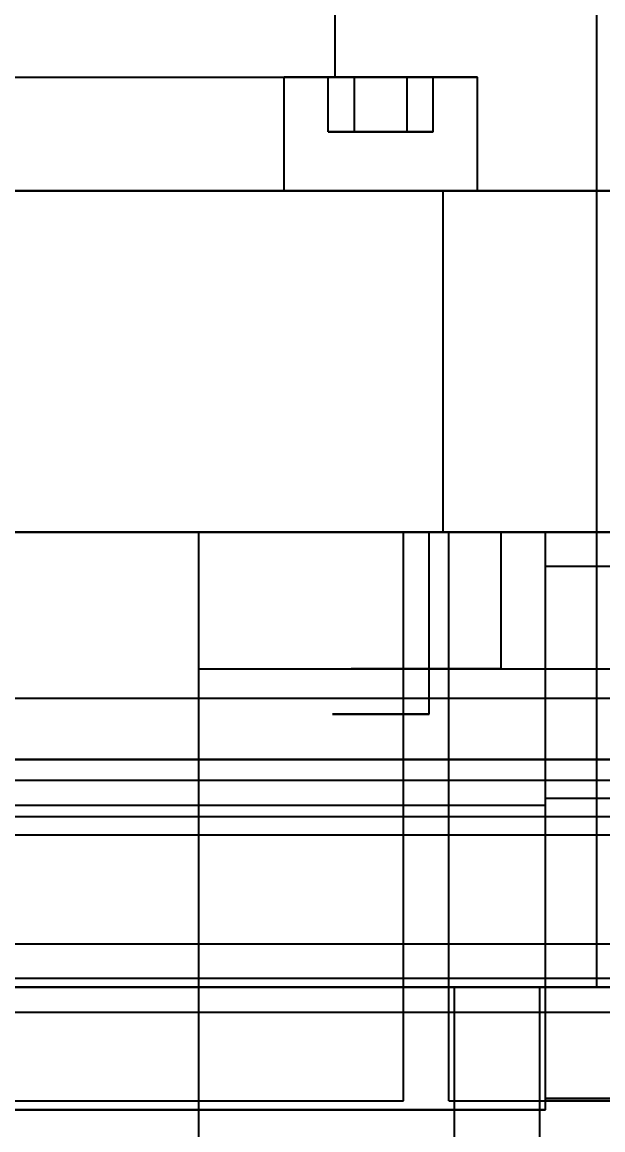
# Model space of a CAD drawing. Header units: millimetres. Extents: x -201 to 3037, y -406 to 3230.
# Drawn here: x 362.23 to 387.77, y 1355.73 to 1404.42 of the extents above; entities that cross this region are included whole.
import ezdxf

# ---------------------------------------------------------------- set-up
doc = ezdxf.new("R2010")
doc.units = ezdxf.units.MM
for name, color, linetype in [('DIM', 5, 'Continuous'), ('HIDDEN', 8, 'Continuous'), ('VISIBLE', 7, 'Continuous')]:
    doc.layers.add(name, color=color, linetype=linetype)
doc.styles.add('OpenSansCondensed-Light', font='OpenSansCondensed-Light.ttf')
doc.dimstyles.new('EZDXF', dxfattribs={"dimtxt": 0.25, "dimasz": 0.175, "dimexe": 0.375, "dimexo": 0.125, "dimgap": 0.1, "dimtad": 1, "dimlfac": 100, "dimzin": 12, "dimdsep": 46, "dimtxsty": 'OpenSansCondensed-Light', "dimblk": 'ARCHTICK', "dimcen": 2.5, "dimazin": 3, "dimtfac": 0.5, "dimtmove": 2, "dimatfit": 3})

# ---------------------------------------------------------------- blocks, each defined once
blk = doc.blocks.new('_ARCHTICK')
at = {"color": 0, "linetype": 'BYBLOCK', "const_width": 0.15}
blk.add_lwpolyline([(-0.5, -0.5), (0.5, 0.5)], dxfattribs=at)

msp = doc.modelspace()

# ---------------------------------------------------------------- linework, layer by layer
at = {"layer": 'HIDDEN'}
for points in [[(387.5, 1382), (387.5, 1442)], [(387.5, 1362), (387.5, 1442)], [(376, 1402), (376, 1435)], [(376, 1402), (376, 1435)], [(344, 1402), (376, 1402)], [(351.969, 1402), (376, 1402)], [(382.25, 1402), (382.143, 1402), (381.829, 1402), (381.323, 1402), (380.65, 1402), (379.844, 1402), (378.946, 1402), (378, 1402), (377.054, 1402), (376.156, 1402), (375.35, 1402), (374.677, 1402), (374.171, 1402), (373.857, 1402), (373.75, 1402)], [(382.25, 1402), (382.143, 1402), (381.829, 1402), (381.323, 1402), (380.65, 1402), (379.844, 1402), (378.946, 1402), (378, 1402), (377.054, 1402), (376.156, 1402), (375.35, 1402), (374.677, 1402), (374.171, 1402), (373.857, 1402), (373.75, 1402)], [(373.75, 1402), (373.857, 1402), (374.171, 1402), (374.677, 1402), (375.35, 1402), (376.156, 1402), (377.054, 1402), (378, 1402), (378.946, 1402), (379.844, 1402), (380.65, 1402), (381.323, 1402), (381.829, 1402), (382.143, 1402), (382.25, 1402)], [(382.25, 1402), (382.143, 1402), (381.829, 1402), (381.323, 1402), (380.65, 1402), (379.844, 1402), (378.946, 1402), (378, 1402), (377.054, 1402), (376.156, 1402), (375.35, 1402), (374.677, 1402), (374.171, 1402), (373.857, 1402), (373.75, 1402)], [(373.75, 1402), (373.857, 1402), (374.171, 1402), (374.677, 1402), (375.35, 1402), (376.156, 1402), (377.054, 1402), (378, 1402), (378.946, 1402), (379.844, 1402), (380.65, 1402), (381.323, 1402), (381.829, 1402), (382.143, 1402), (382.25, 1402)], [(382.25, 1402), (382.143, 1402), (381.829, 1402), (381.323, 1402), (380.65, 1402), (379.844, 1402), (378.946, 1402), (378, 1402), (377.054, 1402), (376.156, 1402), (375.35, 1402), (374.677, 1402), (374.171, 1402), (373.857, 1402), (373.75, 1402)], [(373.75, 1402), (373.857, 1402), (374.171, 1402), (374.677, 1402), (375.35, 1402), (376.156, 1402), (377.054, 1402), (378, 1402), (378.946, 1402), (379.844, 1402), (380.65, 1402), (381.323, 1402), (381.829, 1402), (382.143, 1402), (382.25, 1402)], [(375.691, 1402), (376.845, 1402)], [(376.845, 1402), (375.691, 1402)], [(375.691, 1399.6), (375.691, 1402)], [(375.691, 1402), (376.845, 1402)], [(376.845, 1402), (375.691, 1402)], [(375.691, 1399.6), (375.691, 1402)], [(375.691, 1402), (376.845, 1402)], [(376.845, 1402), (375.691, 1402)], [(375.691, 1399.6), (375.691, 1402)], [(375.691, 1402), (376.845, 1402)], [(376.845, 1402), (375.691, 1402)], [(375.691, 1399.6), (375.691, 1402)], [(376.845, 1402), (379.155, 1402)], [(379.155, 1402), (376.845, 1402)], [(376.845, 1399.6), (376.845, 1402)], [(376.845, 1399.6), (376.845, 1402)], [(376.845, 1402), (379.155, 1402)], [(379.155, 1402), (376.845, 1402)], [(376.845, 1399.6), (376.845, 1402)], [(376.845, 1399.6), (376.845, 1402)], [(376.845, 1402), (379.155, 1402)], [(379.155, 1402), (376.845, 1402)], [(376.845, 1399.6), (376.845, 1402)], [(376.845, 1399.6), (376.845, 1402)], [(376.845, 1402), (379.155, 1402)], [(379.155, 1402), (376.845, 1402)], [(376.845, 1399.6), (376.845, 1402)], [(376.845, 1399.6), (376.845, 1402)], [(380.309, 1402), (379.155, 1402)], [(379.155, 1402), (380.309, 1402)], [(379.155, 1399.6), (379.155, 1402)], [(379.155, 1399.6), (379.155, 1402)], [(380.309, 1402), (379.155, 1402)], [(379.155, 1402), (380.309, 1402)], [(379.155, 1399.6), (379.155, 1402)], [(379.155, 1399.6), (379.155, 1402)], [(380.309, 1402), (379.155, 1402)], [(379.155, 1402), (380.309, 1402)], [(379.155, 1399.6), (379.155, 1402)], [(379.155, 1399.6), (379.155, 1402)], [(380.309, 1402), (379.155, 1402)], [(379.155, 1402), (380.309, 1402)], [(379.155, 1399.6), (379.155, 1402)], [(379.155, 1399.6), (379.155, 1402)], [(380.309, 1399.6), (380.309, 1402)], [(380.309, 1399.6), (380.309, 1402)], [(380.309, 1399.6), (380.309, 1402)], [(380.309, 1399.6), (380.309, 1402)], [(382.25, 1397), (382.25, 1402)], [(382.25, 1397), (382.25, 1402)], [(382.25, 1397), (382.25, 1402)], [(376.845, 1399.6), (375.691, 1399.6)], [(375.691, 1399.6), (376.845, 1399.6)], [(376.845, 1399.6), (375.691, 1399.6)], [(375.691, 1399.6), (376.845, 1399.6)], [(376.845, 1399.6), (375.691, 1399.6)], [(375.691, 1399.6), (376.845, 1399.6)], [(376.845, 1399.6), (375.691, 1399.6)], [(375.691, 1399.6), (376.845, 1399.6)], [(379.155, 1399.6), (376.845, 1399.6)], [(376.845, 1399.6), (379.155, 1399.6)], [(379.155, 1399.6), (376.845, 1399.6)], [(376.845, 1399.6), (379.155, 1399.6)], [(379.155, 1399.6), (376.845, 1399.6)], [(376.845, 1399.6), (379.155, 1399.6)], [(379.155, 1399.6), (376.845, 1399.6)], [(376.845, 1399.6), (379.155, 1399.6)], [(379.155, 1399.6), (380.309, 1399.6)], [(380.309, 1399.6), (379.155, 1399.6)], [(379.155, 1399.6), (380.309, 1399.6)], [(380.309, 1399.6), (379.155, 1399.6)], [(379.155, 1399.6), (380.309, 1399.6)], [(380.309, 1399.6), (379.155, 1399.6)], [(379.155, 1399.6), (380.309, 1399.6)], [(380.309, 1399.6), (379.155, 1399.6)], [(420, 1397), (160, 1397)], [(405, 1397), (175, 1397)], [(405, 1397), (175, 1397)], [(395, 1397), (394.499, 1397), (393.019, 1397), (390.637, 1397), (387.47, 1397), (383.678, 1397), (379.45, 1397), (375, 1397), (370.55, 1397), (366.322, 1397), (362.53, 1397), (359.363, 1397), (356.981, 1397), (355.501, 1397), (355, 1397)], [(355, 1397), (355.501, 1397), (356.981, 1397), (359.363, 1397), (362.53, 1397), (366.322, 1397), (370.55, 1397), (375, 1397), (379.45, 1397), (383.678, 1397), (387.47, 1397), (390.637, 1397), (393.019, 1397), (394.499, 1397), (395, 1397)], [(382.25, 1397), (382.143, 1397), (381.829, 1397), (381.323, 1397), (380.65, 1397), (379.844, 1397), (378.946, 1397), (378, 1397), (377.054, 1397), (376.156, 1397), (375.35, 1397), (374.677, 1397), (374.171, 1397), (373.857, 1397), (373.75, 1397)], [(373.75, 1397), (373.857, 1397), (374.171, 1397), (374.677, 1397), (375.35, 1397), (376.156, 1397), (377.054, 1397), (378, 1397), (378.946, 1397), (379.844, 1397), (380.65, 1397), (381.323, 1397), (381.829, 1397), (382.143, 1397), (382.25, 1397)], [(382.25, 1397), (382.143, 1397), (381.829, 1397), (381.323, 1397), (380.65, 1397), (379.844, 1397), (378.946, 1397), (378, 1397), (377.054, 1397), (376.156, 1397), (375.35, 1397), (374.677, 1397), (374.171, 1397), (373.857, 1397), (373.75, 1397)], [(373.75, 1397), (373.857, 1397), (374.171, 1397), (374.677, 1397), (375.35, 1397), (376.156, 1397), (377.054, 1397), (378, 1397), (378.946, 1397), (379.844, 1397), (380.65, 1397), (381.323, 1397), (381.829, 1397), (382.143, 1397), (382.25, 1397)], [(382.25, 1397), (382.143, 1397), (381.829, 1397), (381.323, 1397), (380.65, 1397), (379.844, 1397), (378.946, 1397), (378, 1397), (377.054, 1397), (376.156, 1397), (375.35, 1397), (374.677, 1397), (374.171, 1397), (373.857, 1397), (373.75, 1397)], [(373.75, 1397), (373.857, 1397), (374.171, 1397), (374.677, 1397), (375.35, 1397), (376.156, 1397), (377.054, 1397), (378, 1397), (378.946, 1397), (379.844, 1397), (380.65, 1397), (381.323, 1397), (381.829, 1397), (382.143, 1397), (382.25, 1397)], [(382.25, 1397), (382.143, 1397), (381.829, 1397), (381.323, 1397), (380.65, 1397), (379.844, 1397), (378.946, 1397), (378, 1397), (377.054, 1397), (376.156, 1397), (375.35, 1397), (374.677, 1397), (374.171, 1397), (373.857, 1397), (373.75, 1397)], [(373.75, 1397), (373.857, 1397), (374.171, 1397), (374.677, 1397), (375.35, 1397), (376.156, 1397), (377.054, 1397), (378, 1397), (378.946, 1397), (379.844, 1397), (380.65, 1397), (381.323, 1397), (381.829, 1397), (382.143, 1397), (382.25, 1397)], [(380.75, 1397), (380.681, 1397), (380.478, 1397), (380.15, 1397), (379.715, 1397), (379.193, 1397), (378.612, 1397), (378, 1397), (377.388, 1397), (376.807, 1397), (376.285, 1397), (375.85, 1397), (375.522, 1397), (375.319, 1397), (375.25, 1397)], [(375.25, 1397), (375.319, 1397), (375.522, 1397), (375.85, 1397), (376.285, 1397), (376.807, 1397), (377.388, 1397), (378, 1397), (378.612, 1397), (379.193, 1397), (379.715, 1397), (380.15, 1397), (380.478, 1397), (380.681, 1397), (380.75, 1397)], [(380.75, 1397), (380.681, 1397), (380.478, 1397), (380.15, 1397), (379.715, 1397), (379.193, 1397), (378.612, 1397), (378, 1397), (377.388, 1397), (376.807, 1397), (376.285, 1397), (375.85, 1397), (375.522, 1397), (375.319, 1397), (375.25, 1397)], [(375.25, 1397), (375.319, 1397), (375.522, 1397), (375.85, 1397), (376.285, 1397), (376.807, 1397), (377.388, 1397), (378, 1397), (378.612, 1397), (379.193, 1397), (379.715, 1397), (380.15, 1397), (380.478, 1397), (380.681, 1397), (380.75, 1397)], [(380.75, 1397), (380.681, 1397), (380.478, 1397), (380.15, 1397), (379.715, 1397), (379.193, 1397), (378.612, 1397), (378, 1397), (377.388, 1397), (376.807, 1397), (376.285, 1397), (375.85, 1397), (375.522, 1397), (375.319, 1397), (375.25, 1397)], [(375.25, 1397), (375.319, 1397), (375.522, 1397), (375.85, 1397), (376.285, 1397), (376.807, 1397), (377.388, 1397), (378, 1397), (378.612, 1397), (379.193, 1397), (379.715, 1397), (380.15, 1397), (380.478, 1397), (380.681, 1397), (380.75, 1397)], [(380.75, 1397), (380.681, 1397), (380.478, 1397), (380.15, 1397), (379.715, 1397), (379.193, 1397), (378.612, 1397), (378, 1397), (377.388, 1397), (376.807, 1397), (376.285, 1397), (375.85, 1397), (375.522, 1397), (375.319, 1397), (375.25, 1397)], [(375.25, 1397), (375.319, 1397), (375.522, 1397), (375.85, 1397), (376.285, 1397), (376.807, 1397), (377.388, 1397), (378, 1397), (378.612, 1397), (379.193, 1397), (379.715, 1397), (380.15, 1397), (380.478, 1397), (380.681, 1397), (380.75, 1397)], [(380.75, 1382), (380.75, 1397)], [(380.75, 1382), (380.75, 1397)], [(380.75, 1382), (380.75, 1397)], [(380.75, 1382), (380.75, 1397)], [(420, 1382), (160, 1382)], [(405, 1382), (175, 1382)], [(405, 1382), (175, 1382)], [(334.75, 1382), (385.25, 1382)], [(334.75, 1382), (385.25, 1382)], [(334.75, 1382), (385.25, 1382)], [(334.75, 1382), (385.25, 1382)], [(406, 1382), (405.223, 1382), (402.93, 1382), (399.237, 1382), (394.328, 1382), (388.45, 1382), (381.898, 1382), (375, 1382), (368.102, 1382), (361.55, 1382), (355.672, 1382), (350.763, 1382), (347.07, 1382), (344.777, 1382), (344, 1382)], [(344, 1382), (344.777, 1382), (347.07, 1382), (350.763, 1382), (355.672, 1382), (361.55, 1382), (368.102, 1382), (375, 1382), (381.898, 1382), (388.45, 1382), (394.328, 1382), (399.237, 1382), (402.93, 1382), (405.223, 1382), (406, 1382)], [(395, 1382), (394.499, 1382), (393.019, 1382), (390.637, 1382), (387.47, 1382), (383.678, 1382), (379.45, 1382), (375, 1382), (370.55, 1382), (366.322, 1382), (362.53, 1382), (359.363, 1382), (356.981, 1382), (355.501, 1382), (355, 1382)], [(355, 1382), (355.501, 1382), (356.981, 1382), (359.363, 1382), (362.53, 1382), (366.322, 1382), (370.55, 1382), (375, 1382), (379.45, 1382), (383.678, 1382), (387.47, 1382), (390.637, 1382), (393.019, 1382), (394.499, 1382), (395, 1382)], [(395, 1382), (394.499, 1382), (393.019, 1382), (390.637, 1382), (387.47, 1382), (383.678, 1382), (379.45, 1382), (375, 1382), (370.55, 1382), (366.322, 1382), (362.53, 1382), (359.363, 1382), (356.981, 1382), (355.501, 1382), (355, 1382)], [(355, 1382), (355.501, 1382), (356.981, 1382), (359.363, 1382), (362.53, 1382), (366.322, 1382), (370.55, 1382), (375, 1382), (379.45, 1382), (383.678, 1382), (387.47, 1382), (390.637, 1382), (393.019, 1382), (394.499, 1382), (395, 1382)], [(356, 1382), (379, 1382)], [(356, 1382), (379, 1382)], [(387.5, 1382), (387.187, 1382), (386.262, 1382), (384.773, 1382), (382.794, 1382), (380.424, 1382), (377.782, 1382), (375, 1382), (372.218, 1382), (369.576, 1382), (367.206, 1382), (365.227, 1382), (363.738, 1382), (362.813, 1382), (362.5, 1382)], [(362.5, 1382), (362.813, 1382), (363.738, 1382), (365.227, 1382), (367.206, 1382), (369.576, 1382), (372.218, 1382), (375, 1382), (377.782, 1382), (380.424, 1382), (382.794, 1382), (384.773, 1382), (386.262, 1382), (387.187, 1382), (387.5, 1382)], [(370, 1376), (370, 1382)], [(370, 1376), (370, 1382)], [(370, 1382), (420, 1382)], [(370, 1382), (420, 1382)], [(380.75, 1382), (380.681, 1382), (380.478, 1382), (380.15, 1382), (379.715, 1382), (379.193, 1382), (378.612, 1382), (378, 1382), (377.388, 1382), (376.807, 1382), (376.285, 1382), (375.85, 1382), (375.522, 1382), (375.319, 1382), (375.25, 1382)], [(375.25, 1382), (375.319, 1382), (375.522, 1382), (375.85, 1382), (376.285, 1382), (376.807, 1382), (377.388, 1382), (378, 1382), (378.612, 1382), (379.193, 1382), (379.715, 1382), (380.15, 1382), (380.478, 1382), (380.681, 1382), (380.75, 1382)], [(380.75, 1382), (380.681, 1382), (380.478, 1382), (380.15, 1382), (379.715, 1382), (379.193, 1382), (378.612, 1382), (378, 1382), (377.388, 1382), (376.807, 1382), (376.285, 1382), (375.85, 1382), (375.522, 1382), (375.319, 1382), (375.25, 1382)], [(375.25, 1382), (375.319, 1382), (375.522, 1382), (375.85, 1382), (376.285, 1382), (376.807, 1382), (377.388, 1382), (378, 1382), (378.612, 1382), (379.193, 1382), (379.715, 1382), (380.15, 1382), (380.478, 1382), (380.681, 1382), (380.75, 1382)], [(380.75, 1382), (380.681, 1382), (380.478, 1382), (380.15, 1382), (379.715, 1382), (379.193, 1382), (378.612, 1382), (378, 1382), (377.388, 1382), (376.807, 1382), (376.285, 1382), (375.85, 1382), (375.522, 1382), (375.319, 1382), (375.25, 1382)], [(375.25, 1382), (375.319, 1382), (375.522, 1382), (375.85, 1382), (376.285, 1382), (376.807, 1382), (377.388, 1382), (378, 1382), (378.612, 1382), (379.193, 1382), (379.715, 1382), (380.15, 1382), (380.478, 1382), (380.681, 1382), (380.75, 1382)], [(380.75, 1382), (380.681, 1382), (380.478, 1382), (380.15, 1382), (379.715, 1382), (379.193, 1382), (378.612, 1382), (378, 1382), (377.388, 1382), (376.807, 1382), (376.285, 1382), (375.85, 1382), (375.522, 1382), (375.319, 1382), (375.25, 1382)], [(375.25, 1382), (375.319, 1382), (375.522, 1382), (375.85, 1382), (376.285, 1382), (376.807, 1382), (377.388, 1382), (378, 1382), (378.612, 1382), (379.193, 1382), (379.715, 1382), (380.15, 1382), (380.478, 1382), (380.681, 1382), (380.75, 1382)], [(380.125, 1382), (380.072, 1382), (379.915, 1382), (379.661, 1382), (379.325, 1382), (378.922, 1382), (378.473, 1382), (378, 1382), (377.527, 1382), (377.078, 1382), (376.675, 1382), (376.339, 1382), (376.085, 1382), (375.928, 1382), (375.875, 1382)], [(375.875, 1382), (375.928, 1382), (376.085, 1382), (376.339, 1382), (376.675, 1382), (377.078, 1382), (377.527, 1382), (378, 1382), (378.473, 1382), (378.922, 1382), (379.325, 1382), (379.661, 1382), (379.915, 1382), (380.072, 1382), (380.125, 1382)], [(380.125, 1382), (380.072, 1382), (379.915, 1382), (379.661, 1382), (379.325, 1382), (378.922, 1382), (378.473, 1382), (378, 1382), (377.527, 1382), (377.078, 1382), (376.675, 1382), (376.339, 1382), (376.085, 1382), (375.928, 1382), (375.875, 1382)], [(375.875, 1382), (375.928, 1382), (376.085, 1382), (376.339, 1382), (376.675, 1382), (377.078, 1382), (377.527, 1382), (378, 1382), (378.473, 1382), (378.922, 1382), (379.325, 1382), (379.661, 1382), (379.915, 1382), (380.072, 1382), (380.125, 1382)], [(380.125, 1382), (380.072, 1382), (379.915, 1382), (379.661, 1382), (379.325, 1382), (378.922, 1382), (378.473, 1382), (378, 1382), (377.527, 1382), (377.078, 1382), (376.675, 1382), (376.339, 1382), (376.085, 1382), (375.928, 1382), (375.875, 1382)], [(375.875, 1382), (375.928, 1382), (376.085, 1382), (376.339, 1382), (376.675, 1382), (377.078, 1382), (377.527, 1382), (378, 1382), (378.473, 1382), (378.922, 1382), (379.325, 1382), (379.661, 1382), (379.915, 1382), (380.072, 1382), (380.125, 1382)], [(380.125, 1382), (380.072, 1382), (379.915, 1382), (379.661, 1382), (379.325, 1382), (378.922, 1382), (378.473, 1382), (378, 1382), (377.527, 1382), (377.078, 1382), (376.675, 1382), (376.339, 1382), (376.085, 1382), (375.928, 1382), (375.875, 1382)], [(375.875, 1382), (375.928, 1382), (376.085, 1382), (376.339, 1382), (376.675, 1382), (377.078, 1382), (377.527, 1382), (378, 1382), (378.473, 1382), (378.922, 1382), (379.325, 1382), (379.661, 1382), (379.915, 1382), (380.072, 1382), (380.125, 1382)], [(383.3, 1382), (383.217, 1382), (382.973, 1382), (382.58, 1382), (382.058, 1382), (381.432, 1382), (380.734, 1382), (380, 1382), (379.266, 1382), (378.568, 1382), (377.942, 1382), (377.42, 1382), (377.027, 1382), (376.783, 1382), (376.7, 1382)], [(376.7, 1382), (376.783, 1382), (377.027, 1382), (377.42, 1382), (377.942, 1382), (378.568, 1382), (379.266, 1382), (380, 1382), (380.734, 1382), (381.432, 1382), (382.058, 1382), (382.58, 1382), (382.973, 1382), (383.217, 1382), (383.3, 1382)], [(379, 1357), (379, 1382)], [(380.125, 1374), (380.125, 1382)], [(380.125, 1374), (380.125, 1382)], [(380.125, 1374), (380.125, 1382)], [(380.125, 1374), (380.125, 1382)], [(381, 1382), (404, 1382)], [(381, 1357), (381, 1382)], [(381, 1382), (404, 1382)], [(383.3, 1376), (383.3, 1382)], [(385.25, 1356.6), (385.25, 1382)], [(385.25, 1357), (385.25, 1382)], [(385.25, 1356.6), (385.25, 1382)], [(385.25, 1356.6), (385.25, 1382)], [(387.5, 1372), (387.5, 1382)], [(385.25, 1357.1), (385.25, 1380.5)], [(385.25, 1357.1), (385.25, 1380.5)], [(385.25, 1380.5), (398.75, 1380.5)], [(385.25, 1380.5), (398.75, 1380.5)], [(385.25, 1357.1), (385.25, 1380.5)], [(385.25, 1357.1), (385.25, 1380.5)], [(385.25, 1380.5), (398.75, 1380.5)], [(385.25, 1380.5), (398.75, 1380.5)], [(370, 1219.5), (370, 1376)], [(370, 1219.5), (370, 1376)], [(370, 1376), (420, 1376)], [(370, 1376), (420, 1376)], [(370, 1376), (420, 1376)], [(370, 1376), (420, 1376)], [(383.3, 1376), (383.217, 1376), (382.973, 1376), (382.58, 1376), (382.058, 1376), (381.432, 1376), (380.734, 1376), (380, 1376), (379.266, 1376), (378.568, 1376), (377.942, 1376), (377.42, 1376), (377.027, 1376), (376.783, 1376), (376.7, 1376)], [(376.7, 1376), (376.783, 1376), (377.027, 1376), (377.42, 1376), (377.942, 1376), (378.568, 1376), (379.266, 1376), (380, 1376), (380.734, 1376), (381.432, 1376), (382.058, 1376), (382.58, 1376), (382.973, 1376), (383.217, 1376), (383.3, 1376)], [(90, 1374.7), (1140, 1374.7)], [(174, 1374.7), (429, 1374.7)], [(380.125, 1374), (380.072, 1374), (379.915, 1374), (379.661, 1374), (379.325, 1374), (378.922, 1374), (378.473, 1374), (378, 1374), (377.527, 1374), (377.078, 1374), (376.675, 1374), (376.339, 1374), (376.085, 1374), (375.928, 1374), (375.875, 1374)], [(375.875, 1374), (375.928, 1374), (376.085, 1374), (376.339, 1374), (376.675, 1374), (377.078, 1374), (377.527, 1374), (378, 1374), (378.473, 1374), (378.922, 1374), (379.325, 1374), (379.661, 1374), (379.915, 1374), (380.072, 1374), (380.125, 1374)], [(380.125, 1374), (380.072, 1374), (379.915, 1374), (379.661, 1374), (379.325, 1374), (378.922, 1374), (378.473, 1374), (378, 1374), (377.527, 1374), (377.078, 1374), (376.675, 1374), (376.339, 1374), (376.085, 1374), (375.928, 1374), (375.875, 1374)], [(375.875, 1374), (375.928, 1374), (376.085, 1374), (376.339, 1374), (376.675, 1374), (377.078, 1374), (377.527, 1374), (378, 1374), (378.473, 1374), (378.922, 1374), (379.325, 1374), (379.661, 1374), (379.915, 1374), (380.072, 1374), (380.125, 1374)], [(380.125, 1374), (380.072, 1374), (379.915, 1374), (379.661, 1374), (379.325, 1374), (378.922, 1374), (378.473, 1374), (378, 1374), (377.527, 1374), (377.078, 1374), (376.675, 1374), (376.339, 1374), (376.085, 1374), (375.928, 1374), (375.875, 1374)], [(375.875, 1374), (375.928, 1374), (376.085, 1374), (376.339, 1374), (376.675, 1374), (377.078, 1374), (377.527, 1374), (378, 1374), (378.473, 1374), (378.922, 1374), (379.325, 1374), (379.661, 1374), (379.915, 1374), (380.072, 1374), (380.125, 1374)], [(380.125, 1374), (380.072, 1374), (379.915, 1374), (379.661, 1374), (379.325, 1374), (378.922, 1374), (378.473, 1374), (378, 1374), (377.527, 1374), (377.078, 1374), (376.675, 1374), (376.339, 1374), (376.085, 1374), (375.928, 1374), (375.875, 1374)], [(375.875, 1374), (375.928, 1374), (376.085, 1374), (376.339, 1374), (376.675, 1374), (377.078, 1374), (377.527, 1374), (378, 1374), (378.473, 1374), (378.922, 1374), (379.325, 1374), (379.661, 1374), (379.915, 1374), (380.072, 1374), (380.125, 1374)], [(406, 1372), (405.223, 1372), (402.93, 1372), (399.237, 1372), (394.328, 1372), (388.45, 1372), (381.898, 1372), (375, 1372), (368.102, 1372), (361.55, 1372), (355.672, 1372), (350.763, 1372), (347.07, 1372), (344.777, 1372), (344, 1372)], [(344, 1372), (344.777, 1372), (347.07, 1372), (350.763, 1372), (355.672, 1372), (361.55, 1372), (368.102, 1372), (375, 1372), (381.898, 1372), (388.45, 1372), (394.328, 1372), (399.237, 1372), (402.93, 1372), (405.223, 1372), (406, 1372)], [(387.5, 1372), (387.187, 1372), (386.262, 1372), (384.773, 1372), (382.794, 1372), (380.424, 1372), (377.782, 1372), (375, 1372), (372.218, 1372), (369.576, 1372), (367.206, 1372), (365.227, 1372), (363.738, 1372), (362.813, 1372), (362.5, 1372)], [(362.5, 1372), (362.813, 1372), (363.738, 1372), (365.227, 1372), (367.206, 1372), (369.576, 1372), (372.218, 1372), (375, 1372), (377.782, 1372), (380.424, 1372), (382.794, 1372), (384.773, 1372), (386.262, 1372), (387.187, 1372), (387.5, 1372)], [(90, 1371.1), (1140, 1371.1)], [(181.25, 1371.1), (429, 1371.1)], [(334.75, 1370), (385.25, 1370)], [(334.75, 1370), (385.25, 1370)], [(334.75, 1370), (385.25, 1370)], [(334.75, 1370), (385.25, 1370)], [(385.25, 1357.1), (385.25, 1370.3)], [(385.25, 1357.1), (385.25, 1370.3)], [(385.25, 1370.3), (398.75, 1370.3)], [(385.25, 1370.3), (398.75, 1370.3)], [(385.25, 1357.1), (385.25, 1370.3)], [(385.25, 1357.1), (385.25, 1370.3)], [(385.25, 1370.3), (398.75, 1370.3)], [(385.25, 1370.3), (398.75, 1370.3)], [(385.25, 1356.6), (385.25, 1370)], [(385.25, 1356.6), (385.25, 1370)], [(385.25, 1356.6), (385.25, 1370)], [(385.25, 1356.6), (385.25, 1370)], [(135, 1369.5), (1195, 1369.5)], [(135, 1369.5), (1195, 1369.5)], [(135, 1369.5), (1195, 1369.5)], [(181.25, 1369.5), (404, 1369.5)], [(135, 1368.7), (1195, 1368.7)], [(135, 1368.7), (1195, 1368.7)], [(135, 1368.7), (1195, 1368.7)], [(181.25, 1368.7), (404, 1368.7)], [(135, 1363.9), (1195, 1363.9)], [(135, 1363.9), (1195, 1363.9)], [(135, 1363.9), (1195, 1363.9)], [(181.25, 1363.9), (404, 1363.9)], [(135, 1362.4), (1195, 1362.4)], [(135, 1362.4), (1195, 1362.4)], [(135, 1362.4), (1195, 1362.4)], [(181.25, 1362.4), (404, 1362.4)], [(176, 1362), (404, 1362)], [(404, 1362), (176, 1362)], [(387.5, 1362), (387.187, 1362), (386.262, 1362), (384.773, 1362), (382.794, 1362), (380.424, 1362), (377.782, 1362), (375, 1362), (372.218, 1362), (369.576, 1362), (367.206, 1362), (365.227, 1362), (363.738, 1362), (362.813, 1362), (362.5, 1362)], [(362.5, 1362), (362.813, 1362), (363.738, 1362), (365.227, 1362), (367.206, 1362), (369.576, 1362), (372.218, 1362), (375, 1362), (377.782, 1362), (380.424, 1362), (382.794, 1362), (384.773, 1362), (386.262, 1362), (387.187, 1362), (387.5, 1362)], [(381.25, 1362), (381.093, 1362), (380.631, 1362), (379.886, 1362), (378.897, 1362), (377.712, 1362), (376.391, 1362), (375, 1362), (373.609, 1362), (372.288, 1362), (371.103, 1362), (370.114, 1362), (369.369, 1362), (368.907, 1362), (368.75, 1362)], [(368.75, 1362), (368.907, 1362), (369.369, 1362), (370.114, 1362), (371.103, 1362), (372.288, 1362), (373.609, 1362), (375, 1362), (376.391, 1362), (377.712, 1362), (378.897, 1362), (379.886, 1362), (380.631, 1362), (381.093, 1362), (381.25, 1362)], [(381.25, 1342), (381.25, 1362)], [(385, 1322), (385, 1362)], [(385, 1322), (385, 1362)], [(385, 1362), (405, 1362)], [(385, 1362), (405, 1362)], [(135, 1360.9), (1195, 1360.9)], [(135, 1360.9), (1195, 1360.9)], [(135, 1360.9), (1195, 1360.9)], [(181.25, 1360.9), (404, 1360.9)], [(356, 1357), (379, 1357)], [(381, 1357), (404, 1357)], [(385.25, 1357.1), (398.75, 1357.1)], [(398.75, 1357.1), (385.25, 1357.1)], [(398.75, 1357.1), (385.25, 1357.1)], [(385.25, 1357.1), (398.75, 1357.1)], [(385.25, 1357.1), (398.75, 1357.1)], [(398.75, 1357.1), (385.25, 1357.1)], [(398.75, 1357.1), (385.25, 1357.1)], [(385.25, 1357.1), (398.75, 1357.1)], [(334.75, 1356.6), (385.25, 1356.6)], [(385.25, 1356.6), (334.75, 1356.6)], [(385.25, 1356.6), (334.75, 1356.6)], [(334.75, 1356.6), (385.25, 1356.6)], [(385.25, 1356.6), (334.75, 1356.6)], [(385.25, 1356.6), (334.75, 1356.6)], [(334.75, 1356.6), (385.25, 1356.6)]]:
    msp.add_lwpolyline(points, dxfattribs=at)
at = {"layer": 'VISIBLE'}
for points in [[(373.75, 1402), (373.857, 1402), (374.171, 1402), (374.677, 1402), (375.35, 1402), (376.156, 1402), (377.054, 1402), (378, 1402), (378.946, 1402), (379.844, 1402), (380.65, 1402), (381.323, 1402), (381.829, 1402), (382.143, 1402), (382.25, 1402)], [(373.75, 1397), (373.75, 1402)], [(382.25, 1397), (382.25, 1402)], [(330, 1397), (420, 1397)], [(356, 1382), (379, 1382)], [(379, 1382), (381, 1382)], [(379, 1357), (379, 1382)], [(381, 1357), (381, 1382)], [(381, 1382), (404, 1382)], [(356, 1357), (379, 1357)], [(381, 1357), (404, 1357)], [(385.25, 1356.6), (385.25, 1357)], [(334.75, 1356.6), (385.25, 1356.6)]]:
    msp.add_lwpolyline(points, dxfattribs=at)

# ---------------------------------------------------------------- dimensions: what is measured, and where the dimension line sits
at = {"layer": 'DIM'}
msp.add_linear_dim(base=(340, 1718), p1=(340, 945), p2=(785, 945), dimstyle='EZDXF', override={"dimtxt": 18, "dimasz": 12, "dimdec": 0, "dimlfac": 1}, dxfattribs=at).render()

doc.saveas('drawing.dxf')
